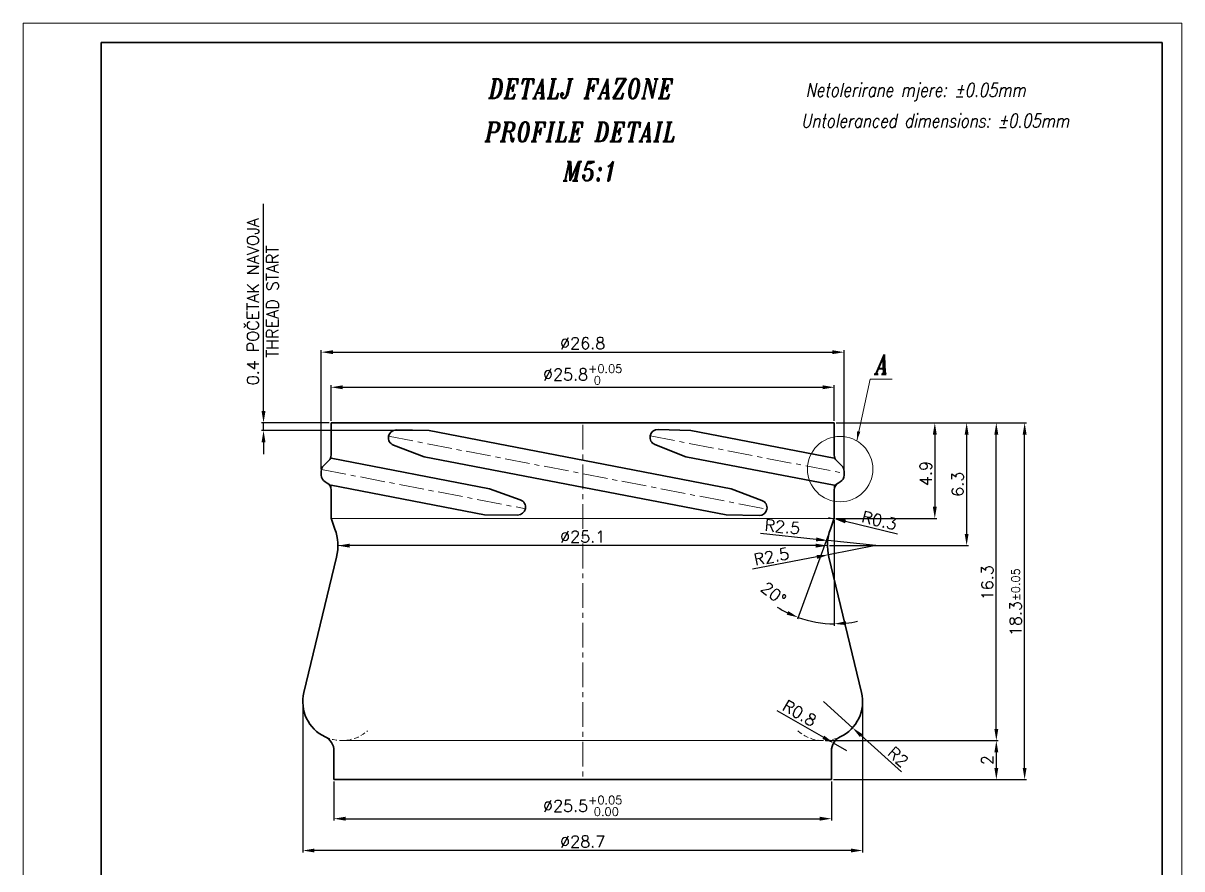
# Model space of a CAD drawing. Extents: x 678 to 1042, y 7 to 427.
# Drawn here: x 677.7 to 974.7, y 209.9 to 426.8 of the extents above; entities that cross this region are included whole.
import ezdxf

# ---------------------------------------------------------------- set-up
doc = ezdxf.new("R2010")
doc.units = 0
doc.header["$LTSCALE"] = 0.2
doc.linetypes.add('CENTER', pattern=[50.8, 31.75, -6.35, 6.35, -6.35])
doc.linetypes.add('HIDDEN', pattern=[9.525, 6.35, -3.175])
doc.layers.get('0').update_dxf_attribs({"linetype": 'CONTINUOUS', "lineweight": 15})
doc.layers.get('DEFPOINTS').update_dxf_attribs({"linetype": 'CONTINUOUS'})
for name, color, linetype, lineweight in [('1', 1, 'CENTER', 15), ('2', 2, 'HIDDEN', 15), ('3', 3, 'CONTINUOUS', 35), ('8', 252, 'CONTINUOUS', 15)]:
    doc.layers.add(name, color=color, linetype=linetype, lineweight=lineweight)
doc.layers.add('ENGLISH', color=197, linetype='CONTINUOUS')
doc.styles.add('ITALICT', font='ITALICT.shx', dxfattribs={"width": 0.8, "height": 2.5})
doc.styles.add('ROMANS', font='romans.shx')
doc.dimstyles.new('L', dxfattribs={"dimscale": 0, "dimtxt": 3, "dimasz": 2.5, "dimexe": 0.5, "dimexo": 0.5, "dimgap": 0.5, "dimtad": 1, "dimdec": 3, "dimzin": 9, "dimdsep": 46, "dimtxsty": 'ITALICT', "dimcen": 0, "dimclrd": 256, "dimclre": 256, "dimclrt": 256, "dimadec": 1, "dimazin": 2, "dimtfac": 0.75, "dimtdec": 3, "dimtmove": 0, "dimatfit": 0, "dimfxl": 1, "dimtolj": 1, "dimtzin": 9, "dimlwd": -1, "dimlwe": -1, "dimarcsym": 0})
doc.dimstyles.new('MD1', dxfattribs={"dimtxt": 3, "dimasz": 3, "dimexe": 0.5, "dimexo": 0.5, "dimgap": 0.8, "dimtad": 1, "dimlfac": 0.2, "dimzin": 9, "dimdsep": 46, "dimtxsty": 'ROMANS', "dimcen": 1, "dimclrt": 256, "dimadec": 1, "dimazin": 2, "dimtfac": 1, "dimtmove": 0, "dimatfit": 3, "dimfxl": 1, "dimtolj": 1, "dimtzin": 0, "dimarcsym": 0})
doc.dimstyles.new('MD1$2', dxfattribs={"dimtxt": 3, "dimasz": 3, "dimexe": 0.5, "dimexo": 0.5, "dimgap": 0.8, "dimtad": 1, "dimlfac": 0.2, "dimzin": 9, "dimdsep": 46, "dimtxsty": 'ROMANS', "dimcen": 1, "dimclrt": 256, "dimadec": 1, "dimazin": 2, "dimtfac": 1, "dimtmove": 0, "dimatfit": 3, "dimfxl": 1, "dimtolj": 1, "dimtzin": 0, "dimarcsym": 0})
doc.dimstyles.new('MD1$4', dxfattribs={"dimtxt": 3, "dimasz": 3, "dimexe": 0.5, "dimexo": 0.5, "dimgap": 0.8, "dimtad": 1, "dimlfac": 0.2, "dimzin": 9, "dimdsep": 46, "dimtxsty": 'ROMANS', "dimcen": 1, "dimclrt": 256, "dimadec": 1, "dimazin": 2, "dimtfac": 1, "dimtmove": 0, "dimatfit": 3, "dimfxl": 1, "dimtolj": 1, "dimtzin": 0, "dimarcsym": 0})

# ---------------------------------------------------------------- blocks, each defined once
blk = doc.blocks.new('*D59')
at = {"color": 0, "lineweight": -2}
for p, q in [((883.39, 242.75), (927.67, 242.75)), ((927.17, 239.75), (927.17, 235.75)), ((885.39, 232.75), (927.67, 232.75))]:
    blk.add_line(p, q, dxfattribs=at)
at = {"color": 0}
for points in [[(927.67, 239.75), (926.67, 239.75), (927.17, 242.75)], [(926.67, 235.75), (927.67, 235.75), (927.17, 232.75)]]:
    blk.add_solid(points, dxfattribs=at)
at = {"layer": 'DEFPOINTS', "color": 0}
for p in [(882.89, 242.75), (884.89, 232.75), (927.17, 232.75)]:
    blk.add_point(p, dxfattribs=at)
at = {"insert": (924.87, 237.75), "char_height": 3, "attachment_point": 5, "rotation": 90, "style": 'ROMANS'}
blk.add_mtext('\\A1;2', dxfattribs=at)
blk = doc.blocks.new('*D60')
at = {"color": 0, "lineweight": -2}
for p, q in [((886.14, 324.25), (927.67, 324.25)), ((927.17, 245.75), (927.17, 321.25)), ((883.39, 242.75), (927.67, 242.75))]:
    blk.add_line(p, q, dxfattribs=at)
at = {"color": 0}
for points in [[(927.67, 321.25), (926.67, 321.25), (927.17, 324.25)], [(926.67, 245.75), (927.67, 245.75), (927.17, 242.75)]]:
    blk.add_solid(points, dxfattribs=at)
at = {"layer": 'DEFPOINTS', "color": 0}
for p in [(885.64, 324.25), (927.17, 324.25), (882.89, 242.75)]:
    blk.add_point(p, dxfattribs=at)
at = {"insert": (924.87, 283.25), "char_height": 3, "attachment_point": 5, "rotation": 90, "style": 'ROMANS'}
blk.add_mtext('\\A1;16.3', dxfattribs=at)
blk = doc.blocks.new('*D61')
at = {"color": 0, "lineweight": -2}
for p, q in [((886.14, 324.25), (934.93, 324.25)), ((934.43, 235.75), (934.43, 321.25)), ((885.39, 232.75), (934.93, 232.75))]:
    blk.add_line(p, q, dxfattribs=at)
at = {"color": 0}
for points in [[(934.93, 321.25), (933.93, 321.25), (934.43, 324.25)], [(933.93, 235.75), (934.93, 235.75), (934.43, 232.75)]]:
    blk.add_solid(points, dxfattribs=at)
at = {"layer": 'DEFPOINTS', "color": 0}
for p in [(885.64, 324.25), (934.43, 324.25), (884.89, 232.75)]:
    blk.add_point(p, dxfattribs=at)
at = {"insert": (932.13, 278.25), "char_height": 3, "attachment_point": 5, "rotation": 90, "style": 'ROMANS'}
blk.add_mtext('\\A1;18.3{}{\\H0.71x;\\C3;%%p0.05}', dxfattribs=at)
blk = doc.blocks.new('*D62')
at = {"color": 0, "lineweight": -2}
for p, q in [((757.39, 232.25), (757.39, 222.22)), ((884.89, 232.25), (884.89, 222.22)), ((760.39, 222.72), (881.89, 222.72))]:
    blk.add_line(p, q, dxfattribs=at)
at = {"color": 0}
for points in [[(760.39, 223.22), (760.39, 222.22), (757.39, 222.72)], [(881.89, 222.22), (881.89, 223.22), (884.89, 222.72)]]:
    blk.add_solid(points, dxfattribs=at)
at = {"layer": 'DEFPOINTS', "color": 0}
for p in [(757.39, 232.75), (884.89, 232.75), (884.89, 222.72)]:
    blk.add_point(p, dxfattribs=at)
at = {"insert": (821.14, 226), "char_height": 3, "attachment_point": 5, "style": 'ROMANS'}
blk.add_mtext('\\A1;%%c25.5{}{\\H0.71x;\\C3;\\S+0.05^  0.00;}', dxfattribs=at)
blk = doc.blocks.new('*D63')
at = {"color": 0, "lineweight": -2}
for p, q in [((749.39, 252.25), (749.39, 214.06)), ((892.89, 252.25), (892.89, 214.06)), ((889.89, 214.56), (752.39, 214.56))]:
    blk.add_line(p, q, dxfattribs=at)
at = {"color": 0}
for points in [[(752.39, 215.06), (752.39, 214.06), (749.39, 214.56)], [(889.89, 214.06), (889.89, 215.06), (892.89, 214.56)]]:
    blk.add_solid(points, dxfattribs=at)
at = {"layer": 'DEFPOINTS', "color": 0}
for p in [(749.39, 252.75), (892.89, 252.75), (749.39, 214.56)]:
    blk.add_point(p, dxfattribs=at)
at = {"insert": (821.14, 216.86), "char_height": 3, "attachment_point": 5, "style": 'ROMANS'}
blk.add_mtext('\\A1;%%c28.7', dxfattribs=at)
blk = doc.blocks.new('*D64')
at = {"color": 0, "lineweight": -2}
for p, q in [((754.14, 312.33), (754.14, 342.87)), ((757.14, 342.37), (885.14, 342.37)), ((888.14, 312.33), (888.14, 342.87))]:
    blk.add_line(p, q, dxfattribs=at)
at = {"color": 0}
for points in [[(757.14, 342.87), (757.14, 341.87), (754.14, 342.37)], [(885.14, 341.87), (885.14, 342.87), (888.14, 342.37)]]:
    blk.add_solid(points, dxfattribs=at)
at = {"layer": 'DEFPOINTS', "color": 0}
for p in [(888.14, 342.37), (754.14, 311.83), (888.14, 311.83)]:
    blk.add_point(p, dxfattribs=at)
at = {"insert": (821.14, 344.67), "char_height": 3, "attachment_point": 5, "style": 'ROMANS'}
blk.add_mtext('\\A1;%%c26.8', dxfattribs=at)
blk = doc.blocks.new('*D65')
at = {"color": 0, "lineweight": -2}
for p, q in [((756.64, 324.75), (756.64, 333.87)), ((759.64, 333.37), (882.64, 333.37)), ((885.64, 324.75), (885.64, 333.87))]:
    blk.add_line(p, q, dxfattribs=at)
at = {"color": 0}
for points in [[(759.64, 333.87), (759.64, 332.87), (756.64, 333.37)], [(882.64, 332.87), (882.64, 333.87), (885.64, 333.37)]]:
    blk.add_solid(points, dxfattribs=at)
at = {"layer": 'DEFPOINTS', "color": 0}
for p in [(885.64, 333.37), (756.64, 324.25), (885.64, 324.25)]:
    blk.add_point(p, dxfattribs=at)
at = {"insert": (821.14, 336.65), "char_height": 3, "attachment_point": 5, "style": 'ROMANS'}
blk.add_mtext('\\A1;%%C25.8{}{\\H0.71x;\\C3;\\S+0.05^  0;}', dxfattribs=at)
blk = doc.blocks.new('*D66')
at = {"color": 0, "lineweight": -2}
for p, q in [((758.39, 293.25), (758.39, 293.25)), ((880.89, 292.75), (761.39, 292.75)), ((883.89, 293.25), (883.89, 293.25))]:
    blk.add_line(p, q, dxfattribs=at)
at = {"color": 0}
for points in [[(761.39, 293.25), (761.39, 292.25), (758.39, 292.75)], [(880.89, 292.25), (880.89, 293.25), (883.89, 292.75)]]:
    blk.add_solid(points, dxfattribs=at)
at = {"layer": 'DEFPOINTS', "color": 0}
for p in [(758.39, 292.75), (758.39, 292.75), (883.89, 292.75)]:
    blk.add_point(p, dxfattribs=at)
at = {"insert": (821.14, 295.05), "char_height": 3, "attachment_point": 5, "style": 'ROMANS'}
blk.add_mtext('\\A1;%%c25.1', dxfattribs=at)
blk = doc.blocks.new('*D67')
at = {"color": 0, "lineweight": -2}
for p, q in [((886.14, 324.25), (911.9, 324.25)), ((911.4, 321.25), (911.4, 302.75)), ((886.14, 299.75), (911.9, 299.75))]:
    blk.add_line(p, q, dxfattribs=at)
at = {"color": 0}
for points in [[(911.9, 321.25), (910.9, 321.25), (911.4, 324.25)], [(910.9, 302.75), (911.9, 302.75), (911.4, 299.75)]]:
    blk.add_solid(points, dxfattribs=at)
at = {"layer": 'DEFPOINTS', "color": 0}
for p in [(885.64, 324.25), (885.64, 299.75), (911.4, 299.75)]:
    blk.add_point(p, dxfattribs=at)
at = {"insert": (909.1, 311.25), "char_height": 3, "attachment_point": 5, "rotation": 90, "style": 'ROMANS'}
blk.add_mtext('\\A1;4.9', dxfattribs=at)
blk = doc.blocks.new('*D69')
at = {"color": 0, "lineweight": -2}
for p, q in [((886.14, 324.25), (920.06, 324.25)), ((919.56, 321.25), (919.56, 295.75)), ((884.39, 292.75), (920.06, 292.75))]:
    blk.add_line(p, q, dxfattribs=at)
at = {"color": 0}
for points in [[(920.06, 321.25), (919.06, 321.25), (919.56, 324.25)], [(919.06, 295.75), (920.06, 295.75), (919.56, 292.75)]]:
    blk.add_solid(points, dxfattribs=at)
at = {"layer": 'DEFPOINTS', "color": 0}
for p in [(885.64, 324.25), (883.89, 292.75), (919.56, 292.75)]:
    blk.add_point(p, dxfattribs=at)
at = {"insert": (917.26, 308.5), "char_height": 3, "attachment_point": 5, "rotation": 90, "style": 'ROMANS'}
blk.add_mtext('\\A1;6.3', dxfattribs=at)
blk = doc.blocks.new('*D108')
at = {"color": 0, "lineweight": -2}
for p, q in [((870.93, 250.47), (882.83, 243.6)), ((888.89, 240.1), (885.43, 242.1))]:
    blk.add_line(p, q, dxfattribs=at)
at = {"color": 0}
blk.add_solid([(882.58, 243.17), (883.08, 244.03), (885.43, 242.1)], dxfattribs=at)
at = {"layer": 'DEFPOINTS', "color": 0}
for p in [(885.43, 242.1), (888.89, 240.1)]:
    blk.add_point(p, dxfattribs=at)
at = {"insert": (876.73, 249.78), "char_height": 3, "attachment_point": 5, "rotation": 329.9936, "style": 'ROMANS'}
blk.add_mtext('\\A1;R0.8', dxfattribs=at)
blk = doc.blocks.new('*D109')
at = {"color": 0, "lineweight": -2}
for p, q in [((882.89, 252.75), (890.31, 246.04)), ((892.53, 244.03), (902.84, 234.71))]:
    blk.add_line(p, q, dxfattribs=at)
at = {"color": 0}
blk.add_solid([(892.87, 244.4), (892.2, 243.66), (890.31, 246.04)], dxfattribs=at)
at = {"layer": 'DEFPOINTS', "color": 0}
for p in [(882.89, 252.75), (890.31, 246.04)]:
    blk.add_point(p, dxfattribs=at)
at = {"insert": (901.99, 238.58), "char_height": 3, "attachment_point": 5, "rotation": 317.8791, "style": 'ROMANS'}
blk.add_mtext('\\A1;R2', dxfattribs=at)
blk = doc.blocks.new('*D155')
at = {"color": 0, "lineweight": -2}
for p, q in [((739.33, 327.25), (739.33, 380.42)), ((756.14, 324.25), (738.83, 324.25)), ((739.33, 322.25), (739.33, 324.25)), ((781.3, 322.25), (738.83, 322.25)), ((739.33, 319.25), (739.33, 316.25))]:
    blk.add_line(p, q, dxfattribs=at)
at = {"color": 0}
for points in [[(738.83, 327.25), (739.83, 327.25), (739.33, 324.25)], [(739.83, 319.25), (738.83, 319.25), (739.33, 322.25)]]:
    blk.add_solid(points, dxfattribs=at)
at = {"layer": 'DEFPOINTS', "color": 0}
for p in [(739.33, 324.25), (756.64, 324.25), (781.8, 322.25)]:
    blk.add_point(p, dxfattribs=at)
at = {"char_height": 3, "attachment_point": 5, "rotation": 90, "style": 'ROMANS'}
for s, insert in [('\\A1;0.4 POČETAK NAVOJA', (736.6, 355.34)), ('\\A1;THREAD START', (741.63, 355.34))]:
    blk.add_mtext(s, dxfattribs=dict(at, insert=insert))
blk = doc.blocks.new('*D174')
at = {"color": 0, "lineweight": -2}
for p, q in [((884.14, 300.01), (885.6, 299.66)), ((901.87, 295.7), (888.51, 298.95))]:
    blk.add_line(p, q, dxfattribs=at)
at = {"color": 0}
blk.add_solid([(888.63, 299.44), (888.4, 298.47), (885.6, 299.66)], dxfattribs=at)
at = {"layer": 'DEFPOINTS', "color": 0}
for p in [(884.14, 300.01), (885.6, 299.66)]:
    blk.add_point(p, dxfattribs=at)
at = {"insert": (897.19, 299.21), "char_height": 3, "attachment_point": 5, "rotation": 346.331, "style": 'ROMANS'}
blk.add_mtext('\\A1;R0.3', dxfattribs=at)
blk = doc.blocks.new('*D175')
at = {"color": 0, "lineweight": -2}
for p, q in [((880.98, 294.37), (866.74, 295.87)), ((896.32, 292.75), (883.96, 294.05))]:
    blk.add_line(p, q, dxfattribs=at)
at = {"color": 0}
blk.add_solid([(880.92, 293.87), (881.03, 294.86), (883.96, 294.05)], dxfattribs=at)
at = {"layer": 'DEFPOINTS', "color": 0}
for p in [(883.96, 294.05), (896.32, 292.75)]:
    blk.add_point(p, dxfattribs=at)
at = {"insert": (872.32, 297.59), "char_height": 3, "attachment_point": 5, "rotation": 353.9881, "style": 'ROMANS'}
blk.add_mtext('\\A1;R2.5', dxfattribs=at)
blk = doc.blocks.new('*D176')
at = {"color": 0, "lineweight": -2}
for p, q in [((896.32, 292.75), (884.11, 290.41)), ((881.17, 289.85), (864.68, 286.69))]:
    blk.add_line(p, q, dxfattribs=at)
at = {"color": 0}
blk.add_solid([(881.26, 289.36), (881.07, 290.34), (884.11, 290.41)], dxfattribs=at)
at = {"layer": 'DEFPOINTS', "color": 0}
for p in [(896.32, 292.75), (884.11, 290.41)]:
    blk.add_point(p, dxfattribs=at)
at = {"insert": (869.52, 289.96), "char_height": 3, "attachment_point": 5, "rotation": 10.8427, "style": 'ROMANS'}
blk.add_mtext('\\A1;R2.5', dxfattribs=at)
blk = doc.blocks.new('*D181')
at = {"color": 0, "lineweight": -2}
for p, q in [((885.64, 299.25), (885.64, 272.2)), ((884.47, 296.53), (876.22, 273.86))]:
    blk.add_line(p, q, dxfattribs=at)
for start, end in [(237.2849, 243.6425), (250, 270), (276.3575, 282.7151)]:
    blk.add_arc((885.64, 299.75), 27.05, start, end, dxfattribs=at)
at = {"color": 0}
for points in [[(873.43, 275.05), (873.83, 275.97), (876.39, 274.33)], [(888.61, 273.36), (888.66, 272.37), (885.64, 272.7)]]:
    blk.add_solid(points, dxfattribs=at)
at = {"layer": 'DEFPOINTS', "color": 0}
for p in [(885.64, 307.08), (885.64, 300.01), (884.64, 297), (885.55, 299.5), (882.5, 272.88)]:
    blk.add_point(p, dxfattribs=at)
at = {"insert": (870.09, 280.5), "char_height": 3, "attachment_point": 5, "rotation": 321.0624, "style": 'ROMANS'}
blk.add_mtext('\\A1;20%%d', dxfattribs=at)

msp = doc.modelspace()

# ---------------------------------------------------------------- linework, layer by layer
at = {"linetype": 'ByBlock'}
for p, q in [((677.719, 6.758), (677.719, 426.758)), ((677.719, 426.758), (974.719, 426.758)), ((974.719, 6.758), (974.719, 426.758))]:
    msp.add_line(p, q, dxfattribs=at)
msp.add_circle((887.136, 312.378), 8.39)
at = {"layer": '1'}
for p, q in [((821.141, 323.75), (821.141, 232.75)), ((771.359, 320.799), (868.364, 302.1)), ((838.436, 320.913), (888.141, 311.331)), ((754.193, 312.285), (806.441, 302.214))]:
    msp.add_line(p, q, dxfattribs=at)
at = {"layer": '2'}
for p, q in [((756.641, 315.16), (756.055, 314.574)), ((756.641, 315.988), (756.641, 315.16)), ((885.641, 315.988), (885.641, 315.16)), ((885.641, 315.16), (886.227, 314.574)), ((755.641, 308.811), (756.641, 308.233)), ((756.641, 308.232), (756.641, 307.079)), ((886.641, 308.811), (885.641, 308.233)), ((885.641, 308.233), (885.641, 307.079)), ((756.641, 300.014), (756.641, 299.75)), ((885.641, 300.014), (885.641, 299.75)), ((756.641, 299.75), (756.731, 299.501)), ((885.641, 299.75), (885.55, 299.501))]:
    msp.add_line(p, q, dxfattribs=at)
for centre, start, end in [((759.391, 252.75), 244.62307, 311.44824), ((882.891, 252.75), 228.55176, 295.37693)]:
    msp.add_arc(centre, 10, start, end, dxfattribs=at)
at = {"layer": '3', "linetype": 'ByBlock'}
for p, q in [((697.719, 11.758), (697.719, 421.758)), ((697.719, 421.758), (969.719, 421.758)), ((969.719, 11.758), (969.719, 421.758))]:
    msp.add_line(p, q, dxfattribs=at)
at = {"layer": '3'}
for p, q in [((885.641, 324.25), (756.641, 324.25)), ((756.641, 324.25), (756.641, 315.988)), ((885.641, 324.25), (885.641, 315.988)), ((773.363, 322.42), (781.804, 322.25)), ((781.804, 322.25), (859.165, 307.338)), ((840.467, 322.533), (848.86, 322.25)), ((848.86, 322.25), (885.641, 315.16)), ((772.617, 318.549), (780.517, 315.57)), ((839.669, 318.672), (847.572, 315.57)), ((756.641, 315.16), (797.221, 307.338)), ((780.517, 315.57), (857.878, 300.658)), ((847.572, 315.57), (885.641, 308.233)), ((756.055, 314.574), (754.727, 313.246)), ((886.227, 314.574), (887.555, 313.246)), ((754.141, 311.831), (754.141, 310.831)), ((755.141, 309.099), (755.641, 308.811)), ((887.141, 309.099), (886.641, 308.811)), ((888.141, 311.831), (888.141, 310.831)), ((756.641, 308.232), (795.933, 300.659)), ((756.641, 307.079), (756.641, 300.014)), ((805.156, 304.474), (797.221, 307.338)), ((867.104, 304.351), (859.165, 307.338)), ((885.641, 307.079), (885.641, 300.014)), ((804.462, 300.592), (795.933, 300.659)), ((866.358, 300.479), (857.878, 300.658)), ((756.731, 299.501), (757.641, 297.001)), ((885.55, 299.501), (884.641, 297.001)), ((758.045, 289.837), (749.669, 255.093)), ((884.237, 289.837), (892.612, 255.093)), ((757.391, 232.75), (757.391, 240.101)), ((884.891, 232.75), (884.891, 240.101)), ((821.141, 232.75), (757.391, 232.75)), ((821.141, 232.75), (884.891, 232.75))]:
    msp.add_line(p, q, dxfattribs=at)
for centre, radius, start, end in [((773.323, 320.421), 2, 88.84389, 249.33501), ((840.4, 320.534), 2, 88.06843, 248.56559), ((754.641, 315.988), 2, 315, 0), ((887.641, 315.988), 2, 180, 225), ((756.141, 311.831), 2, 135, 180), ((886.141, 311.831), 2, 0, 45), ((756.141, 310.831), 2, 180, 240), ((886.141, 310.831), 2, 300, 0), ((754.641, 307.079), 2, 0, 60), ((887.641, 307.079), 2, 120, 180), ((804.477, 302.592), 2, 269.54987, 70.15455), ((866.4, 302.479), 2, 268.7963, 69.3826), ((758.141, 300.014), 1.5, 180, 200), ((884.141, 300.014), 1.5, 340, 0), ((745.96, 292.75), 12.431, 346.44665, 20), ((896.322, 292.75), 12.431, 160, 193.55335), ((759.391, 252.75), 10, 166.44665, 244.62307), ((882.891, 252.75), 10, 295.37693, 13.55335), ((753.391, 240.101), 4, 0, 64.62307), ((888.891, 240.101), 4, 115.37693, 180)]:
    msp.add_arc(centre, radius, start, end, dxfattribs=at)
at = {"layer": '8'}
for p, q in [((756.641, 299.75), (821.141, 299.75)), ((885.641, 299.75), (821.141, 299.75)), ((821.141, 292.75), (758.391, 292.75)), ((821.141, 292.75), (758.641, 292.75)), ((821.141, 292.75), (883.641, 292.75)), ((821.141, 292.75), (883.891, 292.75)), ((821.141, 242.75), (759.391, 242.75)), ((821.141, 242.75), (882.891, 242.75))]:
    msp.add_line(p, q, dxfattribs=at)

# ---------------------------------------------------------------- texts
at = {"style": 'ITALICT', "width": 0.8}
for s, height, p in [('DETALJ FAZONE', 5, (796.956, 407.462)), ('Netolerirane mjere: %%p0.05mm', 3.5, (878.253, 407.881)), ('M5:1', 5, (816.109, 386.316)), ('A', 5, (896.189, 336.758))]:
    msp.add_text(s, height=height, dxfattribs=at).set_placement(p)
at = {"layer": 'ENGLISH', "style": 'ITALICT', "width": 0.8}
for s, height, p in [('PROFILE DETAIL', 5, (796.083, 396.365)), ('Untoleranced dimensions: %%P0.05mm', 3.5, (877.126, 399.992))]:
    msp.add_text(s, height=height, dxfattribs=at).set_placement(p)

# ---------------------------------------------------------------- dimensions: what is measured, and where the dimension line sits
dim = msp.add_linear_dim(base=(739.329, 324.25), p1=(781.804, 322.25), p2=(756.641, 324.25), angle=90, text='<> POČETAK NAVOJA\\XTHREAD START', dimstyle='MD1')
dim.commit()
dim.dimension.update_dxf_attribs({"geometry": '*D155', "text_midpoint": (739.329, 355.336)})
dim = msp.add_linear_dim(base=(888.141, 342.365), p1=(754.141, 311.831), p2=(888.141, 311.831), text='%%c<>', dimstyle='MD1', override={"dimdec": 1, "dimtmove": 0})
dim.commit()
dim.dimension.update_dxf_attribs({"geometry": '*D64', "text_midpoint": (821.141, 342.365), "dimtype": 160})
for base, p1, p2, text, override, picture, middle in [((885.641, 333.365), (756.641, 324.25), (885.641, 324.25), '<>{}{\\H0.71x;\\C3;\\S+0.05^  0;}', {"dimpost": '%%C<>', "dimtp": 0.05}, '*D65', (821.141, 336.65)), ((749.391, 214.559), (892.891, 252.75), (749.391, 252.75), '%%c<>', {"dimdec": 1}, '*D63', (821.141, 216.859)), ((884.891, 222.719), (757.391, 232.75), (884.891, 232.75), '%%c<>{}{\\H0.71x;\\C3;\\S+0.05^  0.00;}', {"dimtp": 0.05, "dimtm": 0}, '*D62', (821.141, 226.004))]:
    dim = msp.add_linear_dim(base=base, p1=p1, p2=p2, text=text, dimstyle='MD1', override=override)
    dim.commit()
    dim.dimension.update_dxf_attribs({"geometry": picture, "text_midpoint": middle})
dim = msp.add_linear_dim(base=(927.175, 324.25), p1=(882.891, 242.75), p2=(885.641, 324.25), angle=90, dimstyle='MD1', override={"dimdec": 1, "dimtp": 0.05, "dimtm": 0})
dim.commit()
dim.dimension.update_dxf_attribs({"geometry": '*D60', "text_midpoint": (927.175, 283.25), "dimtype": 160})
dim = msp.add_linear_dim(base=(919.556, 292.75), p1=(885.641, 324.25), p2=(883.891, 292.75), angle=90, dimstyle='MD1')
dim.commit()
dim.dimension.update_dxf_attribs({"geometry": '*D69', "text_midpoint": (917.256, 308.5)})
dim = msp.add_linear_dim(base=(934.427, 324.25), p1=(884.891, 232.75), p2=(885.641, 324.25), angle=90, text='<>{}{\\H0.71x;\\C3;%%p0.05}', dimstyle='MD1', override={"dimdec": 1, "dimtp": 0.05, "dimtm": 0.05})
dim.commit()
dim.dimension.update_dxf_attribs({"geometry": '*D61', "text_midpoint": (934.427, 278.25), "dimtype": 160})
dim = msp.add_linear_dim(base=(911.404, 299.75), p1=(885.641, 324.25), p2=(885.641, 299.75), angle=90, dimstyle='MD1')
dim.commit()
dim.dimension.update_dxf_attribs({"geometry": '*D67', "text_midpoint": (911.404, 311.25), "dimtype": 160})
dim = msp.add_angular_dim_2l(base=(882.501, 272.882), line1=((885.55, 299.501), (884.641, 297.001)), line2=((885.641, 307.079), (885.641, 300.014)), dimstyle='MD1$2', override={"dimlfac": 0.2})
dim.commit()
dim.dimension.update_dxf_attribs({"geometry": '*D181', "text_midpoint": (868.64, 278.709), "dimtype": 162})
for center, mpoint, override, picture, middle in [((896.322, 292.75), (883.959, 294.052), {"dimdec": 1}, '*D175', (872.079, 295.303)), ((896.322, 292.75), (884.113, 290.411), {"dimdec": 1}, '*D176', (869.957, 287.7)), ((882.891, 252.75), (890.308, 246.043), {"dimlfac": 0.2}, '*D109', (900.446, 236.876))]:
    dim = msp.add_radius_dim(center=center, mpoint=mpoint, dimstyle='MD1$4', override=override)
    dim.commit()
    dim.dimension.update_dxf_attribs({"geometry": picture, "text_midpoint": middle, "dimtype": 164})
for center, mpoint, picture, middle in [((884.141, 300.014), (885.598, 299.66), '*D174', (897.191, 299.208)), ((888.891, 240.101), (885.427, 242.101), '*D108', (876.73, 249.78))]:
    dim = msp.add_radius_dim(center=center, mpoint=mpoint, dimstyle='MD1$4', override={"dimlfac": 0.2})
    dim.commit()
    dim.dimension.update_dxf_attribs({"geometry": picture, "text_midpoint": middle})
dim = msp.add_linear_dim(base=(758.391, 292.75), p1=(883.891, 292.75), p2=(758.391, 292.75), dimstyle='MD1', override={"dimpost": '%%c<>'})
dim.commit()
dim.dimension.update_dxf_attribs({"geometry": '*D66', "text_midpoint": (821.141, 295.05)})
dim = msp.add_linear_dim(base=(927.175, 232.75), p1=(882.891, 242.75), p2=(884.891, 232.75), angle=90, dimstyle='MD1', override={"dimdec": 1, "dimtp": 0.05})
dim.commit()
dim.dimension.update_dxf_attribs({"geometry": '*D59', "text_midpoint": (924.875, 237.75)})

# ---------------------------------------------------------------- leaders
msp.add_leader([(891.384, 319.614), (894.797, 335.459), (900.441, 335.459)], dimstyle='L', override={"dimscale": 1, "dimarcsym": 1})

doc.saveas('drawing.dxf')
